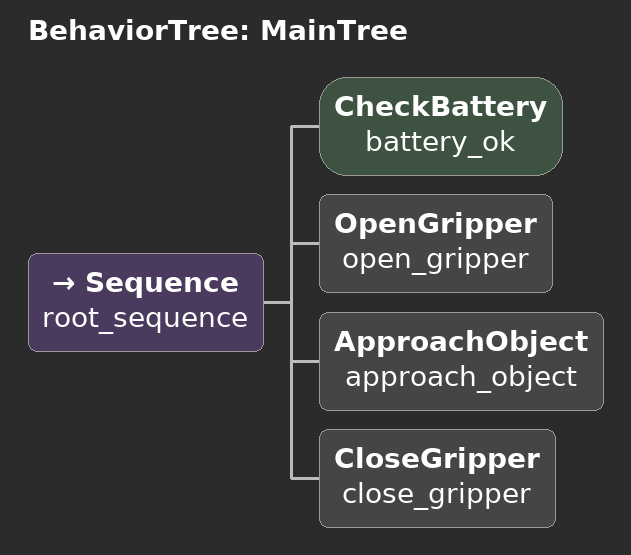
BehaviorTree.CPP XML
<root BTCPP_format="4" >
     <BehaviorTree ID="MainTree">
        <Sequence name="root_sequence">
            <CheckBattery   name="battery_ok"/>
            <OpenGripper    name="open_gripper"/>
            <ApproachObject name="approach_object"/>
            <CloseGripper   name="close_gripper"/>
        </Sequence>
     </BehaviorTree>
 </root>
